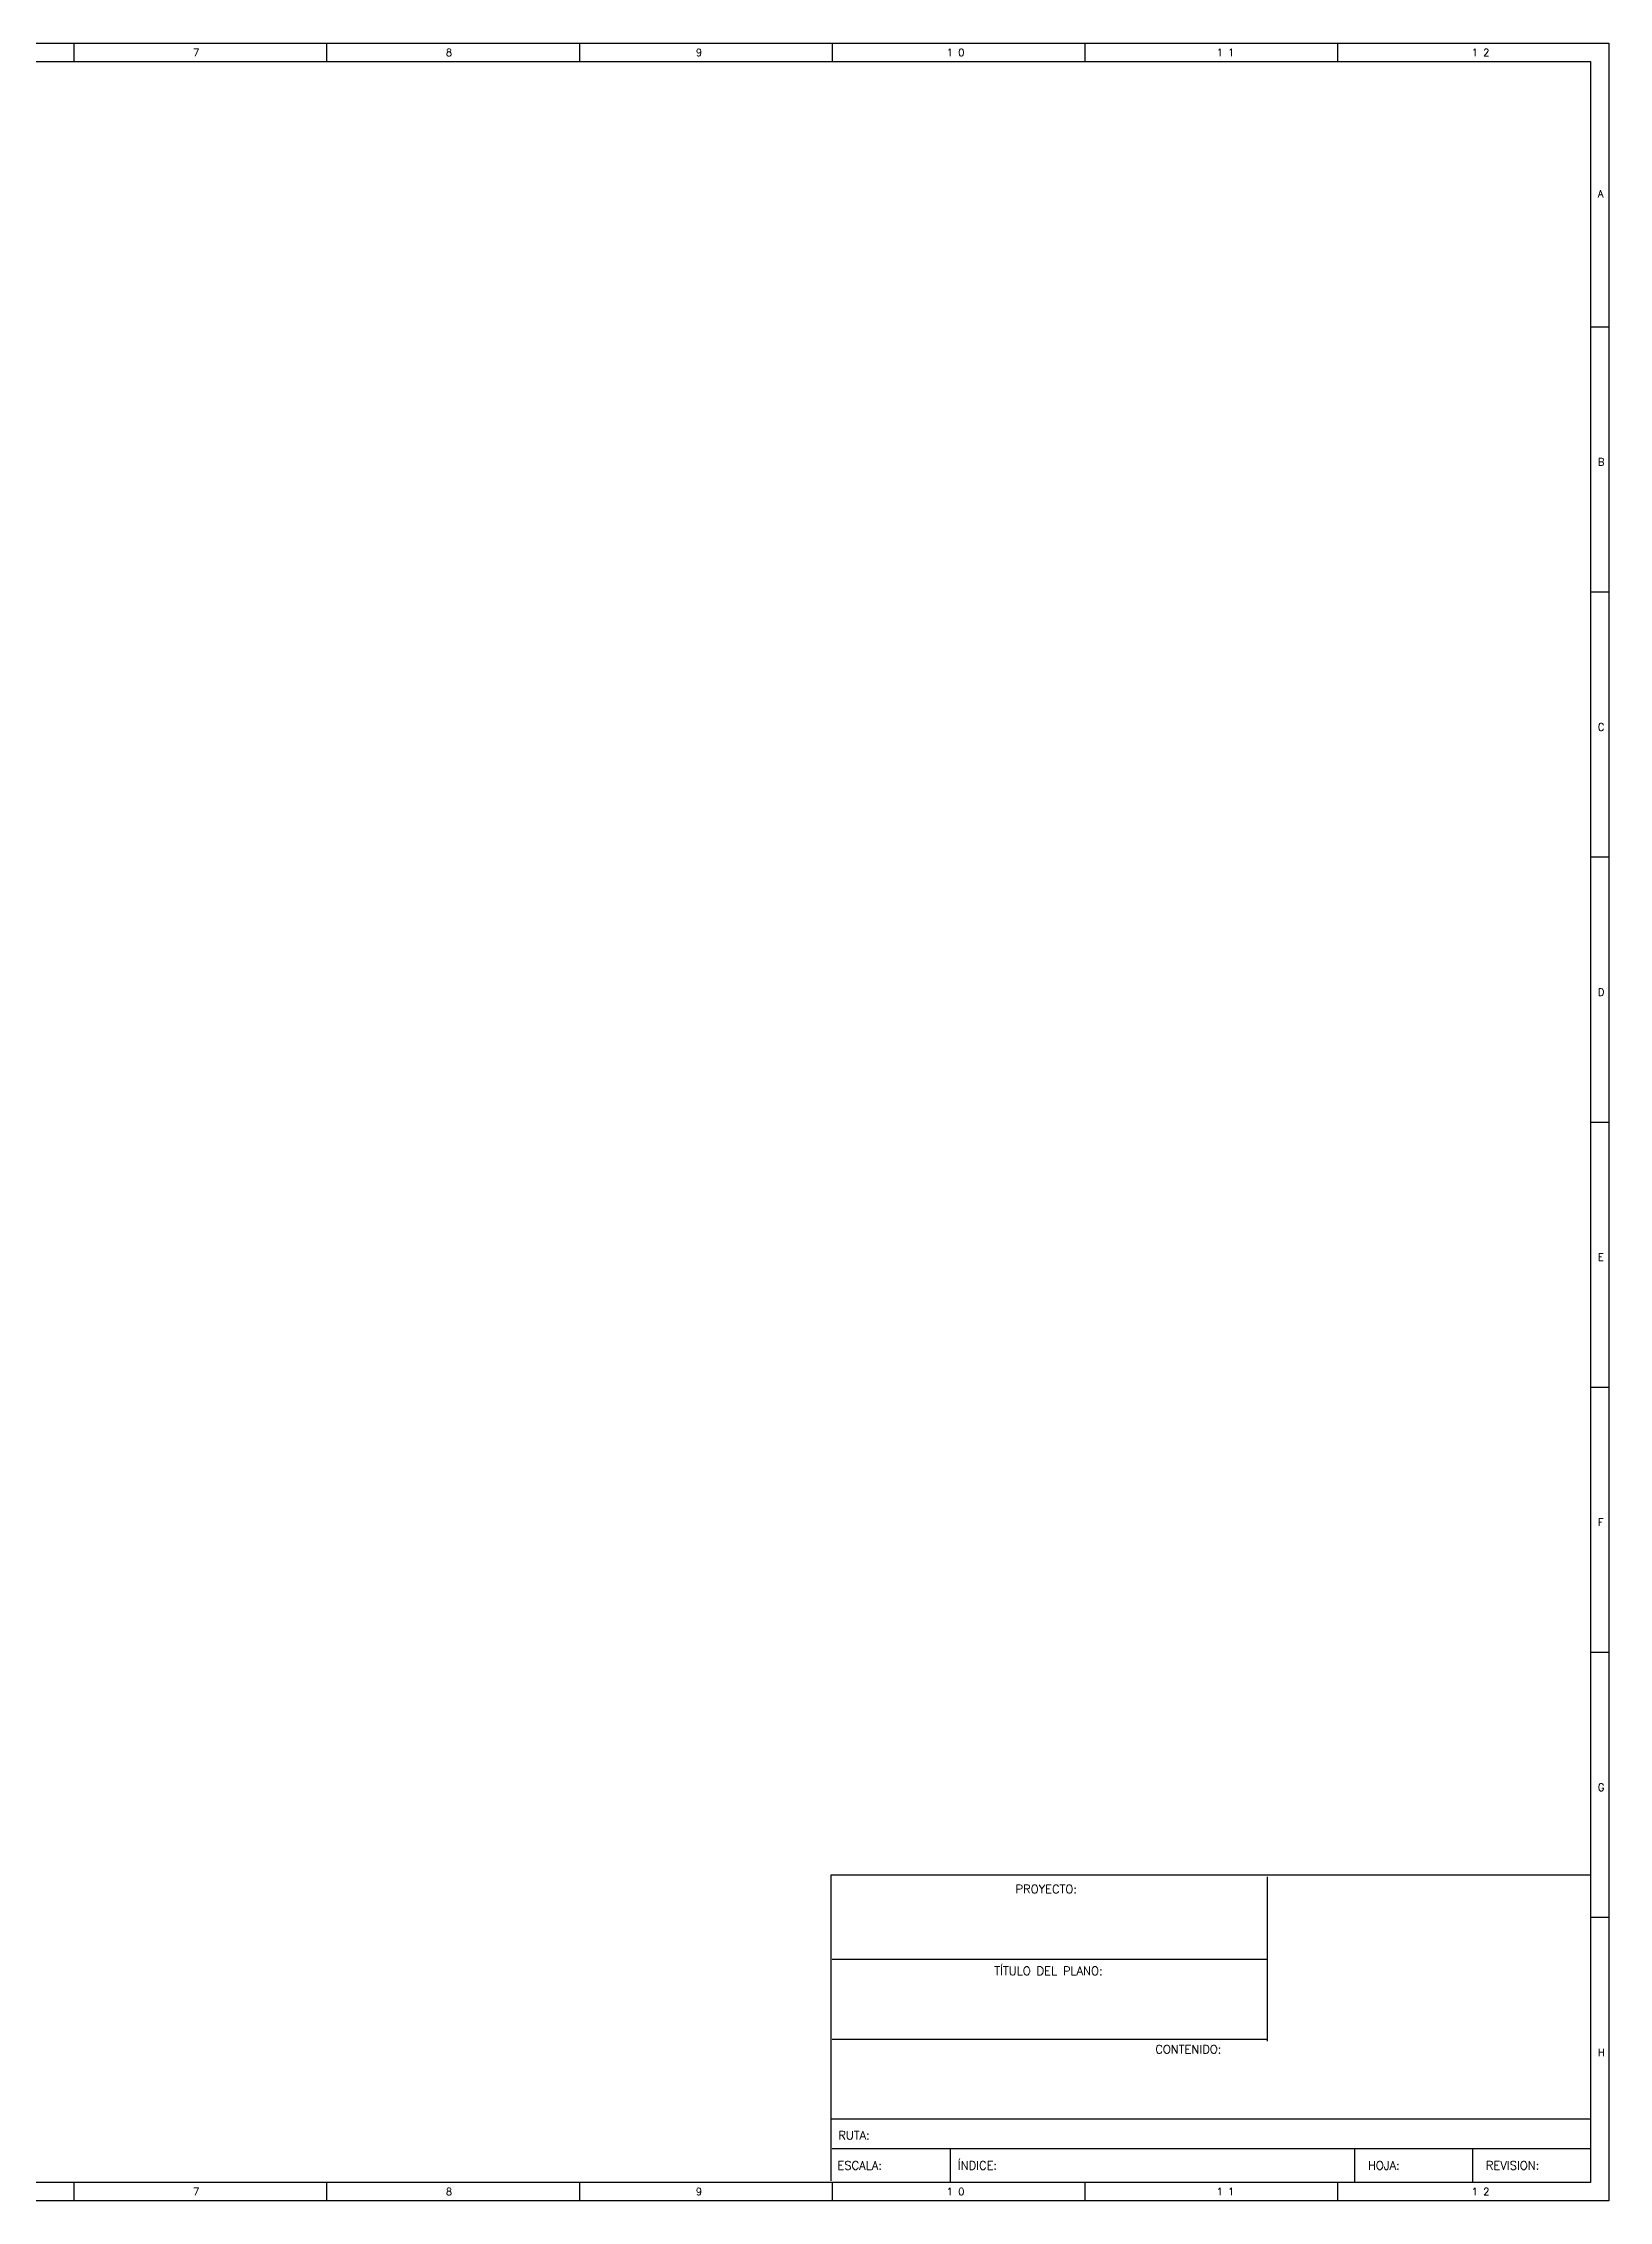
# Paper-space layout 'A3' of a CAD drawing. Header units: millimetres. Extents: x -3 to 408, y -16 to 273.
# Drawn here: x 198.4 to 408.3, y -15.9 to 273.4 of the extents above; entities that cross this region are included whole.
import ezdxf

# ---------------------------------------------------------------- set-up
doc = ezdxf.new("R2010")
doc.units = ezdxf.units.MM
for name, color, linetype in [('CAJETIN', 8, 'Continuous'), ('MARCOS', 7, 'Continuous'), ('TEXTOS', 7, 'Continuous')]:
    doc.layers.add(name, color=color, linetype=linetype)
doc.styles.add('PERSAN_TEXTO', font='arial.ttf')
doc.styles.add('PY', font='ROMANS.shx')

# ---------------------------------------------------------------- blocks, each defined once
blk = doc.blocks.new('MARCO_PERSAN_A3')
at = {"layer": 'MARCOS', "color": 18, "true_color": 0x000000}
for p, q in [((205.83, 289.31), (205.83, 286.83)), ((239.73, 289.31), (239.73, 286.83)), ((273.62, 289.31), (273.62, 286.83)), ((307.51, 289.31), (307.51, 286.83)), ((341.41, 289.31), (341.41, 286.83)), ((375.3, 289.31), (375.3, 286.83)), ((409.19, 251.29), (411.67, 251.29)), ((409.19, 215.74), (411.67, 215.74)), ((409.19, 180.2), (411.67, 180.2)), ((409.19, 144.65), (411.67, 144.65)), ((409.19, 109.11), (411.67, 109.11)), ((409.19, 73.57), (411.67, 73.57)), ((409.19, 38.02), (411.67, 38.02)), ((205.83, 2.48), (205.83, 0)), ((239.73, 2.48), (239.73, 0)), ((273.62, 2.48), (273.62, 0)), ((307.51, 2.48), (307.51, 0)), ((341.41, 2.48), (341.41, 0)), ((375.3, 2.48), (375.3, 0))]:
    blk.add_line(p, q, dxfattribs=at)
blk.add_lwpolyline([(0, 289.31), (411.67, 289.31), (411.67, 0), (0, 0)], close=True, dxfattribs=at)
at = {"layer": 'MARCOS', "color": 18, "linetype": 'Continuous', "true_color": 0x000000}
blk.add_lwpolyline([(2.48, 286.83), (409.19, 286.83), (409.19, 2.48), (2.48, 2.48)], close=True, dxfattribs=at)
at = {"layer": 'MARCOS', "color": 18, "true_color": 0x000000, "style": 'PY'}
for s, p in [('7', (221.81, 287.57)), ('8', (255.71, 287.57)), ('9', (289.23, 287.57)), ('1 0', (322.88, 287.57)), ('1 1', (359.07, 287.57)), ('1 2', (393.28, 287.57)), ('A', (410.18, 268.62)), ('B', (410.18, 232.67)), ('C', (410.18, 197.12)), ('D', (410.18, 161.58)), ('E', (410.18, 126.04)), ('F', (410.18, 90.49)), ('G', (410.18, 54.95)), ('H', (410.18, 19.4)), ('7', (221.81, 0.74)), ('8', (255.71, 0.74)), ('9', (289.23, 0.74)), ('1 0', (322.88, 0.74)), ('1 1', (359.07, 0.74)), ('1 2', (393.28, 0.74))]:
    blk.add_text(s, height=0.991, dxfattribs=at).set_placement(p)
blk = doc.blocks.new('CAJETIN_EDITABLE')
at = {"color": 8}
blk.add_line((-101.82, 0.19), (-101.82, 41.24), dxfattribs=at)
at = {"layer": 'CAJETIN', "linetype": 'Continuous'}
for p, q in [((-101.82, 41.24), (0.02, 41.24)), ((-101.77, 8.51), (-0.07, 8.51)), ((-101.68, 4.52), (0.02, 4.52)), ((-101.68, 4.52), (0.02, 4.52)), ((-85.86, 4.52), (-85.86, 0)), ((-85.86, 4.52), (-85.86, 0))]:
    blk.add_line(p, q, dxfattribs=at)
at = {"layer": 'CAJETIN', "color": 8, "linetype": 'Continuous'}
for p, q in [((-43.31, 18.93), (-43.31, 40.96)), ((-101.68, 29.94), (-43.31, 29.94)), ((-101.68, 19.21), (-43.31, 19.21))]:
    blk.add_line(p, q, dxfattribs=at)
at = {"layer": 'CAJETIN'}
for p, q in [((-31.62, 4.52), (-31.62, 0)), ((-31.62, 4.52), (-31.62, 0)), ((-15.8, 4.52), (-15.8, 0)), ((-15.8, 4.52), (-15.8, 0))]:
    blk.add_line(p, q, dxfattribs=at)
at = {"layer": 'CAJETIN', "style": 'PERSAN_TEXTO', "flags": 14}
for tag, p in [('PROYECTO', (-82.44, 33.88)), ('TITULO', (-77.4, 22.95)), ('CONTENIDO', (-63.96, 11.92)), ('RUTA', (-91.64, 5.22)), ('E/S', (-93.54, 1.01)), ('NUMERO_DE_PLANO', (-78.95, 1.01)), ('Nº_H', (-24.91, 1.41)), ('Nº', (-5.56, 1.24))]:
    blk.add_attdef(tag, p, '', height=2.5, dxfattribs=at)
at = {"layer": 'TEXTOS', "style": 'PY'}
for s, p in [('PROYECTO:', (-77.08, 38.76)), ('TÍTULO DEL PLANO:', (-79.93, 27.79)), ('CONTENIDO:', (-58.34, 17.28)), ('RUTA:', (-100.85, 5.74)), ('ÍNDICE:', (-84.83, 1.7)), ('ESCALA:', (-100.96, 1.7)), ('HOJA:', (-29.83, 1.7)), ('REVISION:', (-14.01, 1.7))]:
    blk.add_text(s, height=1.13, dxfattribs=at).set_placement(p)

psp = doc.layouts.new('A3')

# ---------------------------------------------------------------- block references
at = {"layer": 'CAJETIN'}
for name, p in [('MARCO_PERSAN_A3', (-3.36, -15.9)), ('CAJETIN_EDITABLE', (405.83, -13.42))]:
    psp.add_blockref(name, p, dxfattribs=at)

doc.saveas('drawing.dxf')
